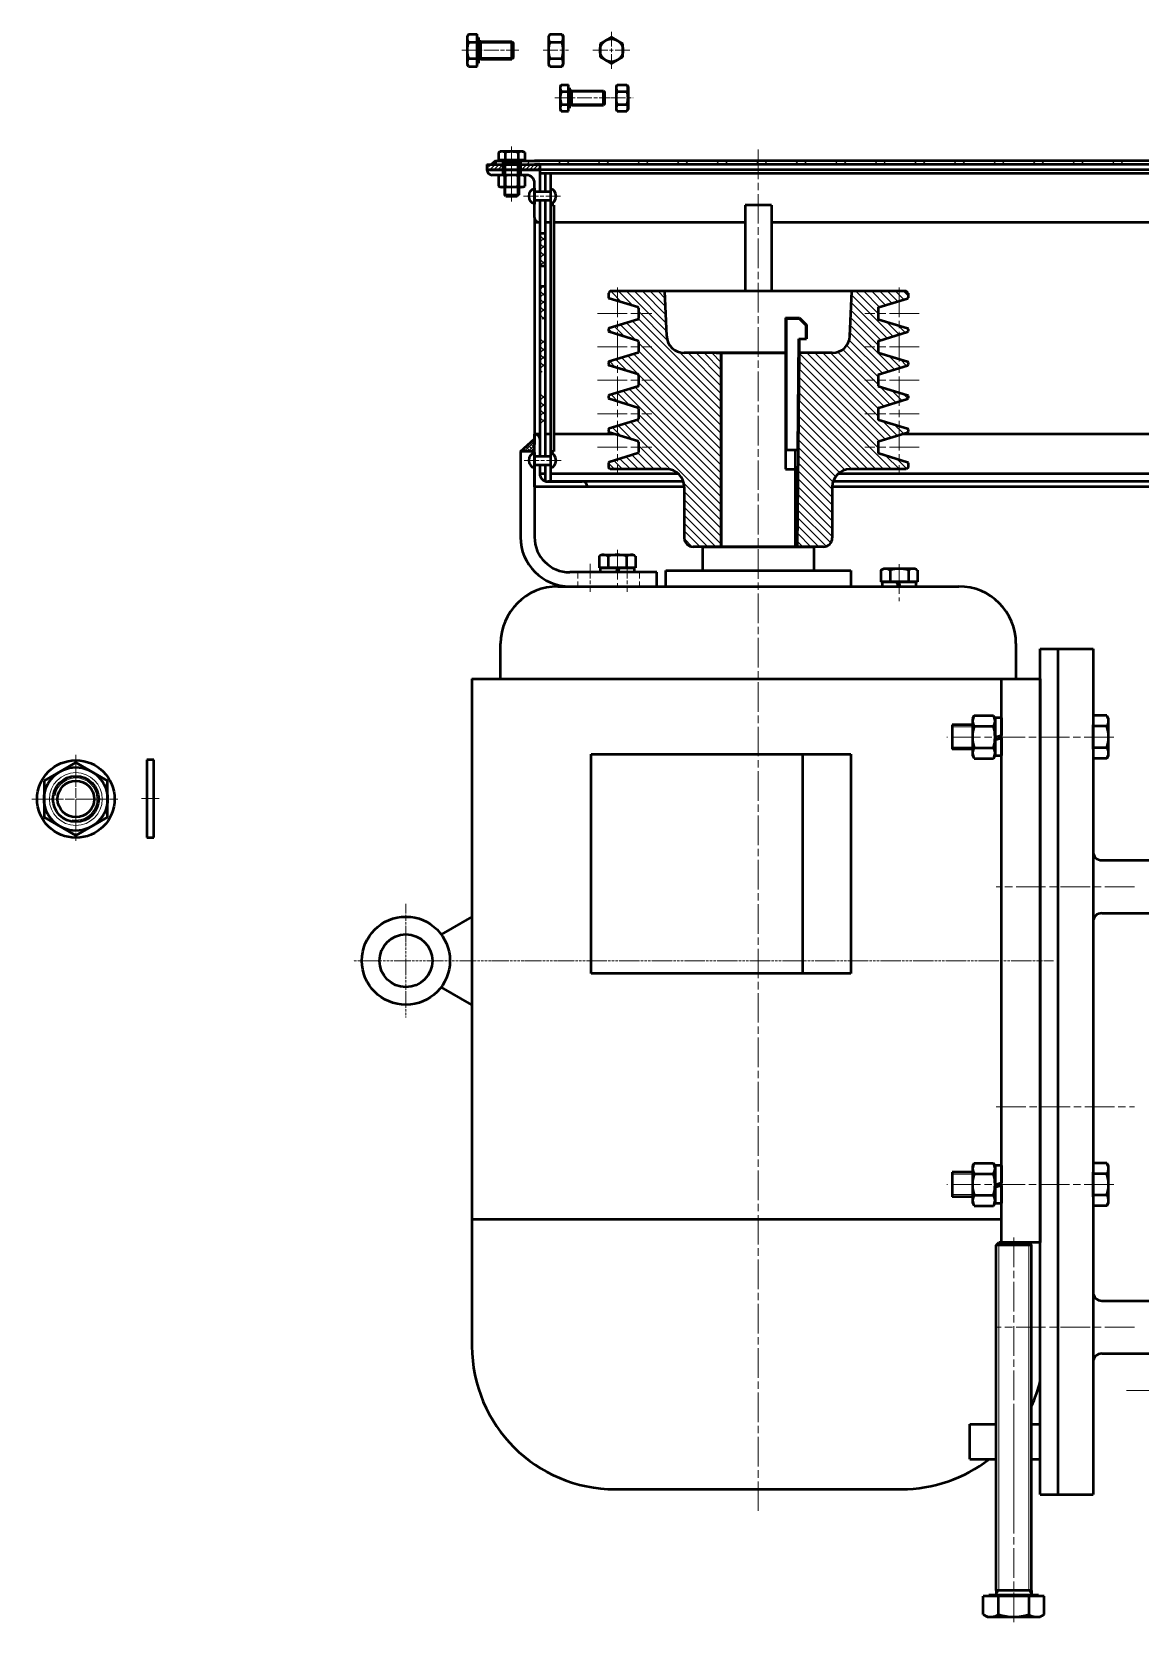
# Model space of a CAD drawing. Header units: millimetres. Extents: x 17368 to 100025, y -24769 to 12950.
# Drawn here: x 48316 to 48945, y -229 to 674 of the extents above; entities that cross this region are included whole.
import ezdxf

# ---------------------------------------------------------------- set-up
doc = ezdxf.new("R2010")
doc.units = ezdxf.units.MM
doc.header["$LTSCALE"] = 2.8
for name, pattern in [('AM_ISO08W050', [18, 12, -1.5, 3, -1.5]), ('AM_ISO08W050x2', [9, 6, -0.75, 1.5, -0.75]), ('YSYWPCG_CENTER', [0.7, 0.5, -0.1, 0, -0.1]), ('YSYWPCG_HIDDEN', [0.375, 0.25, -0.125])]:
    doc.linetypes.add(name, pattern=pattern)
doc.layers.get('0').update_dxf_attribs({"lineweight": 50})
for name, color, linetype, lineweight in [('AM_0N', 7, 'Continuous', 50), ('AM_4N', 3, 'Continuous', 15), ('AM_7N', 4, 'AM_ISO08W050', 15), ('bhatch', 5, 'Continuous', 15), ('YSYWPCG_CENTER', 4, 'YSYWPCG_CENTER', 15), ('图层5', 3, 'Continuous', 15), ('细实线', 5, 'Continuous', 15)]:
    doc.layers.add(name, color=color, linetype=linetype, lineweight=lineweight)

# ---------------------------------------------------------------- blocks, each defined once
blk = doc.blocks.new('A$C1BBC2760')
at = {"layer": 'AM_0N', "extrusion": (0, 1, 0)}
for p, q in [((3.6, 10.81), (0, 10.81)), ((0, -10.59), (3.6, -10.59))]:
    blk.add_line(p, q, dxfattribs=at)
at = {"layer": 'AM_0N', "extrusion": (1, 0, 0)}
for p, q in [((0, 10.81), (0, -0.34)), ((3.6, 10.81), (3.6, 0.83)), ((0, -1.78), (0, -10.59)), ((3.6, -0.61), (3.6, -10.59))]:
    blk.add_line(p, q, dxfattribs=at)
at = {"layer": 'AM_0N', "extrusion": (0.309017, -0.951057, 0)}
for p, q in [((3.6, 0.83), (0, -0.34)), ((3.6, -0.61), (0, -1.78))]:
    blk.add_line(p, q, dxfattribs=at)
blk = doc.blocks.new('A$C476D4F87')
at = {"layer": 'AM_0N', "extrusion": (0.866025, -0.5, 0)}
for p, q in [((0.94, 12.13), (0, 10.5)), ((11.86, -12.13), (12.8, -10.5))]:
    blk.add_line(p, q, dxfattribs=at)
at = {"layer": 'AM_0N', "extrusion": (1, 0, 0)}
for p, q in [((0, 10.5), (0, -10.5)), ((12.8, 10.5), (12.8, -10.5))]:
    blk.add_line(p, q, dxfattribs=at)
at = {"layer": 'AM_0N', "extrusion": (0, 1, 0)}
for p, q in [((0.94, 12.13), (11.86, 12.13)), ((0.94, 6.06), (11.86, 6.06)), ((0.94, -6.06), (11.86, -6.06)), ((0.94, -12.13), (11.86, -12.13))]:
    blk.add_line(p, q, dxfattribs=at)
at = {"layer": 'AM_0N', "extrusion": (0.866025, 0.5, 0)}
for p, q in [((11.86, 12.13), (12.8, 10.5)), ((0.94, -12.13), (0, -10.5))]:
    blk.add_line(p, q, dxfattribs=at)
at = {"layer": 'AM_0N'}
for centre, radius, start, end in [((5.36, 9.1), 5.36, 154.43847, 214.43847), ((7.44, 9.1), 5.36, 325.56153, 25.56153), ((20.04, 0), 20.04, 162.38303, 197.61697), ((-7.24, 0), 20.04, 342.38303, 17.61697), ((5.36, -9.1), 5.36, 145.56153, 205.56153), ((7.44, -9.1), 5.36, 334.43847, 34.43847)]:
    blk.add_arc(centre, radius, start, end, dxfattribs=at)
blk = doc.blocks.new('A$C2BE16891')
at = {"layer": 'AM_0N', "extrusion": (0.866025, -0.5, 0)}
blk.add_line((-11.16, 17.32), (-12.5, 15), dxfattribs=at)
at = {"layer": 'AM_0N', "extrusion": (1, 0, 0)}
for p, q in [((-12.5, 15), (-12.5, -15)), ((-0.8, 14.1), (-0.8, 17.32)), ((-0.8, -14.1), (-0.8, 14.1)), ((0, 14.1), (0, 10)), ((0, 10), (0, -10)), ((2.5, -10), (2.5, 10)), ((198.47, -10), (198.47, 10)), ((200, -8.47), (200, 8.47)), ((-0.8, -17.32), (-0.8, -14.1)), ((0, -10), (0, -14.1))]:
    blk.add_line(p, q, dxfattribs=at)
at = {"layer": 'AM_0N', "extrusion": (0, 1, 0)}
for p, q in [((-11.16, 17.32), (-0.8, 17.32)), ((-0.8, 14.1), (0, 14.1)), ((2.5, 10), (0, 10)), ((2.5, 10), (198.47, 10)), ((-11.16, 8.66), (-0.8, 8.66)), ((-11.16, -8.66), (-0.8, -8.66)), ((-11.16, -17.32), (-0.8, -17.32)), ((-0.8, -14.1), (0, -14.1)), ((2.5, -10), (0, -10)), ((2.5, -10), (198.47, -10))]:
    blk.add_line(p, q, dxfattribs=at)
at = {"layer": 'AM_0N', "extrusion": (0.707107, 0.707107, 0)}
blk.add_line((198.47, 10), (200, 8.47), dxfattribs=at)
at = {"layer": 'AM_0N', "extrusion": (0.707107, -0.707107, 0)}
blk.add_line((200, -8.47), (198.47, -10), dxfattribs=at)
at = {"layer": 'AM_0N', "extrusion": (0.866025, 0.5, 0)}
blk.add_line((-11.16, -17.32), (-12.5, -15), dxfattribs=at)
at = {"layer": 'AM_0N'}
for centre, radius, start, end in [((-4.84, 12.99), 7.66, 154.44687, 214.44687), ((16.14, 0), 28.64, 162.38753, 197.61247), ((-4.84, -12.99), 7.66, 145.55313, 205.55313)]:
    blk.add_arc(centre, radius, start, end, dxfattribs=at)
at = {"layer": 'AM_4N', "extrusion": (-0.522901, -0.852394, 0)}
blk.add_line((2.5, 8.47), (0, 10), dxfattribs=at)
at = {"layer": 'AM_4N', "extrusion": (0, 1, 0)}
for p, q in [((2.5, 8.47), (200, 8.47)), ((2.5, -8.47), (200, -8.47))]:
    blk.add_line(p, q, dxfattribs=at)
at = {"layer": 'AM_4N', "extrusion": (0.522901, -0.852394, 0)}
blk.add_line((2.5, -8.47), (0, -10), dxfattribs=at)
at = {"layer": 'AM_7N', "linetype": 'AM_ISO08W050x2', "extrusion": (0, 1, 0)}
blk.add_line((-15.5, 0), (203, 0), dxfattribs=at)
blk = doc.blocks.new('A$C51640D4A')
at = {"layer": '细实线'}
h = blk.add_hatch(dxfattribs=at)
h.set_pattern_fill('ANSI31', color=256, scale=0.5, style=0)
h.set_pattern_definition([(45, (-44439.6195, 15190.369), (-1.122532015, 1.122532015), [])])
h.paths.add_polyline_path([(-154, 3), (-154, 0), (-145, 0), (-145, 3)])
h.paths.add_polyline_path([(-124, 0), (-124, 3), (-135, 3), (-135, 0)])
h = blk.add_hatch(dxfattribs=at)
h.set_pattern_fill('ANSI37', color=256, scale=0.2, style=0)
h.set_pattern_definition([(45, (-44439.61954, 15190.369), (-0.449012806, 0.449012806), []), (135, (-44439.61954, 15190.369), (-0.449012806, -0.449012806), [])])
h.paths.add_polyline_path([(-149.14, 5), (-151.59, 3), (-149.14, 3)])
h = blk.add_hatch(dxfattribs=at)
h.set_pattern_fill('ANSI37', color=256, scale=5, style=0)
h.set_pattern_definition([(45, (-44439.62, 15190.369), (-11.22532, 11.22532), []), (135, (-44439.62, 15190.369), (-11.22532, -11.22532), [])])
h.paths.add_polyline_path([(-145, 5), (-149.14, 5), (-149.14, 3), (-145, 3)])
h.paths.add_polyline_path([(0, 5), (-127, 5), (-135, 5), (-135, 3), (-124, 3), (-84, 3), (0, 3)])
h.paths.add_polyline_path([(746, 5), (0, 5), (0, 3), (746, 3)])
h.paths.add_polyline_path([(1130.14, 5), (1126, 5), (1126, 3), (1130.14, 3)])
h.paths.add_polyline_path([(1116, 5), (746, 5), (746, 3), (1108, 3), (1116, 3)])
h = blk.add_hatch(dxfattribs=at)
h.set_pattern_fill('ANSI31', color=256, scale=0.2, style=0)
h.set_pattern_definition([(45, (-44439.61954, 15190.369), (-0.449012806, 0.449012806), [])])
h.paths.add_polyline_path([(1135, 0), (1135, 3), (1126, 3), (1126, 0)])
h.paths.add_polyline_path([(1105, 3), (1105, 0), (1116, 0), (1116, 3)])
h = blk.add_hatch(dxfattribs=at)
h.set_pattern_fill('ANSI37', color=256, scale=0.2, style=0)
h.set_pattern_definition([(135, (45420.61954, 15190.369), (0.449012806, 0.449012806), []), (45, (45420.61954, 15190.369), (0.449012806, -0.449012806), [])])
h.paths.add_polyline_path([(1130.14, 5), (1132.59, 3), (1130.14, 3)])
at = {"layer": 'AM_0N', "extrusion": (0, -1, 0)}
for p, q in [((-154, 3), (-124, 3)), ((1135, 0), (-154, 0)), ((-149.14, 5), (-124, 5)), ((1135, 3), (1105, 3))]:
    blk.add_line(p, q, dxfattribs=at)
at = {"layer": 'AM_0N'}
for p, q in [((-154, 3), (-154, 0)), ((-149.14, 5), (-151.59, 3)), ((-149.14, 5), (-149.14, 3)), ((-145, 5), (-145, 0)), ((-135, 5), (-135, 0)), ((1130.14, 5), (-127, 5)), ((1108, 3), (-127, 3)), ((-84, 3), (-127, 3)), ((1105, 3), (1105, 0)), ((1116, 5), (1116, 0)), ((1126, 5), (1126, 0)), ((1130.14, 5), (1130.14, 3)), ((1130.14, 5), (1132.59, 3)), ((1135, 3), (1135, 0))]:
    blk.add_line(p, q, dxfattribs=at)
at = {"layer": 'AM_0N', "extrusion": (-1, 0, 0)}
blk.add_line((-124, 3), (-124, 0), dxfattribs=at)
at = {"layer": 'AM_0N', "extrusion": (1, 0, 0)}
blk.add_line((1105, 3), (1105, 0), dxfattribs=at)
at = {"layer": 'AM_7N', "linetype": 'AM_ISO08W050x2', "ltscale": 0.5}
for p, q in [((-140, 6.2), (-140, -3.61)), ((1121, 6.2), (1121, -3.61))]:
    blk.add_line(p, q, dxfattribs=at)
blk = doc.blocks.new('A$C32C900E0')
at = {"layer": 'AM_0N', "extrusion": (0.866025, -0.5, 0)}
blk.add_line((-4.72, 7.51), (-5.3, 6.5), dxfattribs=at)
at = {"layer": 'AM_0N', "extrusion": (1, 0, 0)}
for p, q in [((-5.3, 6.5), (-5.3, -6.5)), ((-0.6, 5.8), (-0.6, 7.51)), ((-0.6, -5.8), (-0.6, 5.8)), ((0, 5.8), (0, 4)), ((0, 4), (0, -4)), ((1.25, -4), (1.25, 4)), ((19.23, -4), (19.23, 4)), ((20, -3.23), (20, 3.23)), ((-0.6, -7.51), (-0.6, -5.8)), ((0, -4), (0, -5.8))]:
    blk.add_line(p, q, dxfattribs=at)
at = {"layer": 'AM_0N', "extrusion": (0, 1, 0)}
for p, q in [((-4.72, 7.51), (-0.6, 7.51)), ((-4.72, 3.75), (-0.6, 3.75)), ((-0.6, 5.8), (0, 5.8)), ((1.25, 4), (0, 4)), ((1.25, 4), (19.23, 4)), ((-4.72, -3.75), (-0.6, -3.75)), ((-4.72, -7.51), (-0.6, -7.51)), ((-0.6, -5.8), (0, -5.8)), ((1.25, -4), (0, -4)), ((1.25, -4), (19.23, -4))]:
    blk.add_line(p, q, dxfattribs=at)
at = {"layer": 'AM_0N', "extrusion": (0.707107, 0.707107, 0)}
blk.add_line((19.23, 4), (20, 3.23), dxfattribs=at)
at = {"layer": 'AM_0N', "extrusion": (0.866025, 0.5, 0)}
blk.add_line((-4.72, -7.51), (-5.3, -6.5), dxfattribs=at)
at = {"layer": 'AM_0N', "extrusion": (0.707107, -0.707107, 0)}
blk.add_line((20, -3.23), (19.23, -4), dxfattribs=at)
at = {"layer": 'AM_0N'}
for centre, radius, start, end in [((-1.98, 5.63), 3.32, 154.44687, 214.44687), ((7.11, 0), 12.41, 162.38753, 197.61247), ((-1.98, -5.63), 3.32, 145.55313, 205.55313)]:
    blk.add_arc(centre, radius, start, end, dxfattribs=at)
at = {"layer": 'AM_4N', "extrusion": (-0.522901, -0.852394, 0)}
blk.add_line((1.25, 3.23), (0, 4), dxfattribs=at)
at = {"layer": 'AM_4N', "extrusion": (0, 1, 0)}
for p, q in [((1.25, 3.23), (20, 3.23)), ((1.25, -3.23), (20, -3.23))]:
    blk.add_line(p, q, dxfattribs=at)
at = {"layer": 'AM_4N', "extrusion": (0.522901, -0.852394, 0)}
blk.add_line((1.25, -3.23), (0, -4), dxfattribs=at)
at = {"layer": 'AM_7N', "linetype": 'AM_ISO08W050x2', "extrusion": (0, 1, 0)}
blk.add_line((-8.3, 0), (23, 0), dxfattribs=at)
blk = doc.blocks.new('A$C771743AD')
at = {"layer": 'AM_0N', "extrusion": (0.866025, -0.5, 0)}
for p, q in [((0.58, 7.51), (0, 6.5)), ((6.22, -7.51), (6.8, -6.5))]:
    blk.add_line(p, q, dxfattribs=at)
at = {"layer": 'AM_0N', "extrusion": (1, 0, 0)}
for p, q in [((0, 6.5), (0, -6.5)), ((6.8, 6.5), (6.8, -6.5))]:
    blk.add_line(p, q, dxfattribs=at)
at = {"layer": 'AM_0N', "extrusion": (0, 1, 0)}
for p, q in [((0.58, 7.51), (6.22, 7.51)), ((0.58, 3.75), (6.22, 3.75)), ((0.58, -3.75), (6.22, -3.75)), ((0.58, -7.51), (6.22, -7.51))]:
    blk.add_line(p, q, dxfattribs=at)
at = {"layer": 'AM_0N', "extrusion": (0.866025, 0.5, 0)}
for p, q in [((6.22, 7.51), (6.8, 6.5)), ((0.58, -7.51), (0, -6.5))]:
    blk.add_line(p, q, dxfattribs=at)
at = {"layer": 'AM_0N'}
for centre, radius, start, end in [((3.32, 5.63), 3.32, 154.43847, 214.43847), ((12.4, 0), 12.4, 162.38303, 197.61697), ((3.48, 5.63), 3.32, 325.56153, 25.56153), ((-5.6, 0), 12.4, 342.38303, 17.61697), ((3.32, -5.63), 3.32, 145.56153, 205.56153), ((3.48, -5.63), 3.32, 334.43847, 34.43847)]:
    blk.add_arc(centre, radius, start, end, dxfattribs=at)
at = {"layer": 'AM_7N', "linetype": 'AM_ISO08W050x2', "extrusion": (0, 1, 0)}
blk.add_line((-3, 0), (9.8, 0), dxfattribs=at)

msp = doc.modelspace()

# ---------------------------------------------------------------- hatches: boundary and pattern name
at = {"layer": 'bhatch'}
h = msp.add_hatch(dxfattribs=at)
h.set_pattern_fill('ANSI31', color=256, angle=-90, style=0)
h.set_pattern_definition([(315, (49620.0892, 34731.7972), (2.24506403, 2.24506403), [])])
h.paths.add_polyline_path([(48808.6592, 521.3423), (48813.30539, 522.76278, 0.329750547), (48813.6592, 523.24093), (48813.6592, 525.8423), (48812.6592, 526.8423), (48808.6592, 526.8423)])
h.paths.add_polyline_path([(48808.6592, 507.3423), (48808.6592, 502.3423), (48813.30539, 503.76278, 0.329750547), (48813.6592, 504.24093), (48813.6592, 505.44367, 0.329750547), (48813.30539, 505.92182)])
h.paths.add_polyline_path([(48808.6592, 488.3423), (48808.6592, 483.3423), (48813.30539, 484.76278, 0.329750547), (48813.6592, 485.24093), (48813.6592, 486.44367, 0.329750547), (48813.30539, 486.92182)])
h.paths.add_polyline_path([(48808.6592, 469.3423), (48808.6592, 464.3423), (48813.30539, 465.76278, 0.329750547), (48813.6592, 466.24093), (48813.6592, 467.44367, 0.329750547), (48813.30539, 467.92182)])
h.paths.add_polyline_path([(48813.30539, 446.76278, 0.329750547), (48813.6592, 447.24093), (48813.6592, 448.44367, 0.329750547), (48813.30539, 448.92182), (48808.6592, 450.3423), (48808.6592, 445.3423)])
h.paths.add_polyline_path([(48808.6592, 425.8423), (48812.6592, 425.8423), (48813.6592, 426.8423), (48813.6592, 429.44367, 0.329750547), (48813.30539, 429.92182), (48808.6592, 431.3423)])
h.paths.add_polyline_path([(48808.6592, 425.8423), (48808.6592, 431.3423), (48797.01301, 434.9029, -0.329750547), (48796.6592, 435.38105), (48796.6592, 441.30355, -0.329750547), (48797.01301, 441.7817), (48808.6592, 445.3423), (48808.6592, 450.3423), (48797.01301, 453.9029, -0.329750547), (48796.6592, 454.38105), (48796.6592, 460.30355, -0.329750547), (48797.01301, 460.7817), (48808.6592, 464.3423), (48808.6592, 469.3423), (48796.6592, 473.01107), (48796.6592, 479.67353), (48808.6592, 483.3423), (48808.6592, 488.3423), (48797.01301, 491.9029, -0.329750547), (48796.6592, 492.38105), (48796.6592, 498.30355, -0.329750547), (48797.01301, 498.7817), (48808.6592, 502.3423), (48808.6592, 507.3423), (48797.01301, 510.9029, -0.329750547), (48796.6592, 511.38105), (48796.6592, 517.30355, -0.329750547), (48797.01301, 517.7817), (48808.6592, 521.3423), (48808.6592, 526.8423), (48781.6592, 526.8423), (48780.64321, 501.44262, -0.402551966), (48770.6512, 491.8423), (48752.0592, 491.8423), (48750.9592, 381.8423), (48765.6592, 381.8423, 0.414213562), (48770.6592, 386.8423), (48770.6592, 415.8423, -0.414213562), (48780.6592, 425.8423)])
h.paths.add_polyline_path([(48707.6592, 491.8423), (48686.6672, 491.8423, -0.402551966), (48676.67519, 501.44262), (48675.6592, 526.8423), (48648.6592, 526.8423), (48648.6592, 521.3423), (48660.30539, 517.7817, -0.329750547), (48660.6592, 517.30355), (48660.6592, 511.38105, -0.329750547), (48660.30539, 510.9029), (48648.6592, 507.3423), (48648.6592, 502.3423), (48660.30539, 498.7817, -0.329750547), (48660.6592, 498.30355), (48660.6592, 492.38105, -0.329750547), (48660.30539, 491.9029), (48648.6592, 488.3423), (48648.6592, 483.3423), (48660.30539, 479.7817, -0.329750547), (48660.6592, 479.30355), (48660.6592, 473.38105, -0.329750547), (48660.30539, 472.9029), (48648.6592, 469.3423), (48648.6592, 464.3423), (48660.30539, 460.7817, -0.329750547), (48660.6592, 460.30355), (48660.6592, 454.38105, -0.329750547), (48660.30539, 453.9029), (48648.6592, 450.3423), (48648.6592, 445.3423), (48660.30539, 441.7817, -0.329750547), (48660.6592, 441.30355), (48660.6592, 435.38105, -0.329750547), (48660.30539, 434.9029), (48648.6592, 431.3423), (48648.6592, 425.8423), (48676.6592, 425.8423, -0.414213562), (48686.6592, 415.8423), (48686.6592, 386.8423, 0.414213562), (48691.6592, 381.8423), (48707.6592, 381.8423)])
h.paths.add_polyline_path([(48648.6592, 450.3423), (48644.01301, 448.92182, 0.329750547), (48643.6592, 448.44367), (48643.6592, 447.24093, 0.329750547), (48644.01301, 446.76278), (48648.6592, 445.3423)])
h.paths.add_polyline_path([(48648.6592, 431.3423), (48644.01301, 429.92182, 0.329750547), (48643.6592, 429.44367), (48643.6592, 426.8423), (48644.6592, 425.8423), (48648.6592, 425.8423)])
h.paths.add_polyline_path([(48648.6592, 469.3423), (48644.01301, 467.92182, 0.329750547), (48643.6592, 467.44367), (48643.6592, 466.24093, 0.329750547), (48644.01301, 465.76278), (48648.6592, 464.3423)])
h.paths.add_polyline_path([(48648.6592, 488.3423), (48644.01301, 486.92182, 0.329750547), (48643.6592, 486.44367), (48643.6592, 485.24093, 0.329750547), (48644.01301, 484.76278), (48648.6592, 483.3423)])
h.paths.add_polyline_path([(48644.01301, 505.92182, 0.329750547), (48643.6592, 505.44367), (48643.6592, 504.24093, 0.329750547), (48644.01301, 503.76278), (48648.6592, 502.3423), (48648.6592, 507.3423)])
h.paths.add_polyline_path([(48648.6592, 526.8423), (48644.6592, 526.8423), (48643.6592, 525.8423), (48643.6592, 523.24093, 0.329750547), (48644.01301, 522.76278), (48648.6592, 521.3423)])
at = {"layer": '细实线'}
h = msp.add_hatch(dxfattribs=at)
h.set_pattern_fill('ANSI37', color=256, style=0)
h.set_pattern_definition([(45, (4289.0397, 14386.2157), (-2.24506403, 2.24506403), []), (135, (4289.0397, 14386.2157), (-2.24506403, -2.24506403), [])])
h.paths.add_polyline_path([(48604.6592, 559.8423), (48604.6592, 541.2707), (48607.6592, 541.2707), (48607.6592, 559.8423)])
h.paths.add_polyline_path([(48604.6592, 529.6993), (48604.6592, 511.1279), (48607.6592, 511.1279), (48607.6592, 529.6993)])
h.paths.add_polyline_path([(48607.6592, 499.5565), (48604.6592, 499.5565), (48604.6592, 480.9851), (48607.6592, 480.9851)])
h.paths.add_polyline_path([(48604.6592, 450.8423), (48607.6592, 450.8423), (48607.6592, 469.4137), (48604.6592, 469.4137)])
h = msp.add_hatch(dxfattribs=at)
h.set_pattern_fill('ANSI37', color=256, scale=0.5, style=0)
h.set_pattern_definition([(45, (4289.0397, 14386.2157), (-1.122532015, 1.122532015), []), (135, (4289.0397, 14386.2157), (-1.122532015, -1.122532015), [])])
h.paths.add_polyline_path([(48601.6592, 435.8423), (48601.6592, 443.19578), (48593.6592, 435.8423)])

# ---------------------------------------------------------------- linework, layer by layer
for p, q in [((48644.6592, 526.8423), (48643.6592, 525.8423)), ((48643.6592, 525.8423), (48643.6592, 523.24093)), ((48812.6592, 526.8423), (48644.6592, 526.8423)), ((48676.67519, 501.44262), (48675.6592, 526.8423)), ((48780.64321, 501.44262), (48781.6592, 526.8423)), ((48813.6592, 525.8423), (48812.6592, 526.8423)), ((48813.6592, 525.8423), (48813.6592, 523.24093)), ((48660.30539, 517.7817), (48644.01301, 522.76278)), ((48660.6592, 517.30355), (48660.6592, 511.38105)), ((48796.6592, 517.30355), (48796.6592, 511.38105)), ((48797.01301, 517.7817), (48813.30539, 522.76278)), ((48660.30539, 510.9029), (48644.01301, 505.92182)), ((48744.0592, 511.8423), (48744.0592, 436.8423)), ((48744.0592, 511.8423), (48752.0592, 511.8423)), ((48744.0592, 511.8423), (48744.5592, 511.3423)), ((48744.5592, 511.3423), (48751.85209, 511.3423)), ((48744.5592, 511.3423), (48744.5592, 436.8423)), ((48752.0592, 511.8423), (48751.85209, 511.3423)), ((48751.85209, 511.3423), (48755.5592, 507.63519)), ((48752.0592, 511.8423), (48756.0592, 507.8423)), ((48756.0592, 507.8423), (48755.5592, 507.63519)), ((48755.5592, 507.63519), (48755.5592, 499.8423)), ((48756.0592, 507.8423), (48756.0592, 499.8423)), ((48797.01301, 510.9029), (48813.30539, 505.92182)), ((48643.6592, 505.44367), (48643.6592, 504.24093)), ((48660.30539, 498.7817), (48644.01301, 503.76278)), ((48660.6592, 498.30355), (48660.6592, 492.38105)), ((48751.00918, 436.8423), (48751.63922, 499.8473)), ((48751.5092, 436.8423), (48752.1392, 499.8423)), ((48751.63918, 499.8423), (48756.0592, 499.8423)), ((48796.6592, 498.30355), (48796.6592, 492.38105)), ((48797.01301, 498.7817), (48813.30539, 503.76278)), ((48813.6592, 505.44367), (48813.6592, 504.24093)), ((48660.30539, 491.9029), (48644.01301, 486.92182)), ((48744.0592, 491.8423), (48686.6672, 491.8423)), ((48704.6592, 491.8423), (48744.0592, 491.8423)), ((48707.6592, 381.8423), (48707.6592, 491.8423)), ((48707.6592, 491.8423), (48707.6592, 381.8423)), ((48750.9592, 381.8423), (48752.0592, 491.8423)), ((48770.6512, 491.8423), (48752.0592, 491.8423)), ((48797.01301, 491.9029), (48813.30539, 486.92182)), ((48643.6592, 486.44367), (48643.6592, 485.24093)), ((48660.30539, 479.7817), (48644.01301, 484.76278)), ((48660.6592, 479.30355), (48660.6592, 473.38105)), ((48796.6592, 479.67353), (48813.30539, 484.76278)), ((48796.6592, 479.67353), (48796.6592, 473.01107)), ((48813.6592, 486.44367), (48813.6592, 485.24093)), ((48660.30539, 472.9029), (48644.01301, 467.92182)), ((48796.6592, 473.01107), (48813.30539, 467.92182)), ((48643.6592, 467.44367), (48643.6592, 466.24093)), ((48660.30539, 460.7817), (48644.01301, 465.76278)), ((48797.01301, 460.7817), (48813.30539, 465.76278)), ((48813.6592, 467.44367), (48813.6592, 466.24093)), ((48660.30539, 453.9029), (48644.01301, 448.92182)), ((48660.6592, 460.30355), (48660.6592, 454.38105)), ((48796.6592, 460.30355), (48796.6592, 454.38105)), ((48797.01301, 453.9029), (48813.30539, 448.92182)), ((48643.6592, 448.44367), (48643.6592, 447.24093)), ((48660.30539, 441.7817), (48644.01301, 446.76278)), ((48797.01301, 441.7817), (48813.30539, 446.76278)), ((48813.6592, 448.44367), (48813.6592, 447.24093)), ((48660.30539, 434.9029), (48644.01301, 429.92182)), ((48660.6592, 441.30355), (48660.6592, 435.38105)), ((48744.0592, 436.8423), (48744.0592, 425.8423)), ((48744.0592, 436.8423), (48751.5092, 436.8423)), ((48749.6592, 436.8423), (48749.6592, 381.8423)), ((48749.6592, 436.8423), (48749.6592, 381.8423)), ((48796.6592, 441.30355), (48796.6592, 435.38105)), ((48797.01301, 434.9029), (48813.30539, 429.92182)), ((48643.6592, 429.44367), (48643.6592, 426.8423)), ((48644.6592, 425.8423), (48643.6592, 426.8423)), ((48676.6592, 425.8423), (48644.6592, 425.8423)), ((48744.0592, 425.8423), (48749.6592, 425.8423)), ((48812.6592, 425.8423), (48780.6592, 425.8423)), ((48813.6592, 426.8423), (48812.6592, 425.8423)), ((48813.6592, 429.44367), (48813.6592, 426.8423)), ((48686.6592, 415.8423), (48686.6592, 386.8423)), ((48770.6592, 415.8423), (48770.6592, 386.8423)), ((48765.6592, 381.8423), (48691.6592, 381.8423)), ((48697.1592, 381.8423), (48760.1592, 381.8423)), ((48697.1592, 368.3423), (48697.1592, 381.8423)), ((48760.1592, 381.8423), (48760.1592, 368.3423)), ((48676.1592, 368.3423), (48781.1592, 368.3423)), ((48676.1592, 359.3423), (48676.1592, 368.3423)), ((48781.1592, 368.3423), (48781.1592, 359.3423)), ((48614.9092, 359.3423), (48842.4092, 359.3423)), ((48582.4092, 306.8423), (48582.4092, 326.8423)), ((48874.9092, 326.8423), (48874.9092, 306.8423)), ((48566.1592, 306.8423), (48566.1592, -71.9077)), ((48566.1592, 306.8423), (48888.6592, 306.8423)), ((48866.6592, -13.1577), (48866.6592, 306.8423)), ((48888.6592, 306.8423), (48888.6592, -13.1577)), ((48633.75143, 139.5923), (48633.75143, 264.0923)), ((48633.75143, 264.0923), (48781.12654, 264.0923)), ((48754.0092, 139.5923), (48754.0092, 264.0923)), ((48781.12654, 264.0923), (48781.12654, 139.5923)), ((48566.1592, 171.8423), (48548.71329, 161.7699)), ((48781.12654, 139.5923), (48633.75143, 139.5923)), ((48566.1592, 121.8423), (48548.71329, 131.9147)), ((48566.1592, 0.0423), (48866.6592, 0.0423)), ((48888.6592, -13.1577), (48866.6592, -13.1577)), ((48647.4092, -153.1577), (48809.9092, -153.1577))]:
    msp.add_line(p, q)
at = {"color": 7}
for p, q in [((48601.6592, 450.8423), (48601.6592, 439.8423)), ((48593.6592, 435.8423), (48593.6592, 387.3423)), ((48601.6592, 431.8423), (48601.6592, 387.3423)), ((48671.1592, 367.3423), (48621.6592, 367.3423)), ((48671.1592, 359.3423), (48671.1592, 367.3423)), ((48621.6592, 359.3423), (48671.1592, 359.3423))]:
    msp.add_line(p, q, dxfattribs=at)
at = {"color": 7, "ltscale": 40}
for p, q in [((48888.6592, -156.1577), (48888.6592, 323.8423)), ((48888.6592, 323.8423), (48918.6592, 323.8423)), ((48898.6592, 323.8423), (48898.6592, -156.1577)), ((48918.6592, 323.8423), (48918.6592, 208.8423)), ((48918.6592, 208.8423), (48918.6592, 168.8423)), ((48923.6592, 203.8423), (48968.6592, 203.8423)), ((48923.6592, 173.8423), (48968.6592, 173.8423)), ((48918.6592, 168.8423), (48918.6592, -41.1577)), ((48918.6592, -41.1577), (48918.6592, -81.1577)), ((48923.6592, -46.1577), (49028.6592, -46.1577)), ((48918.6592, -81.1577), (48918.6592, -156.1577)), ((48923.6592, -76.1577), (49028.6592, -76.1577)), ((48848.6592, -116.1577), (48863.6592, -116.1577)), ((48848.6592, -136.1577), (48848.6592, -116.1577)), ((48883.6592, -116.1577), (48888.6592, -116.1577)), ((48848.6592, -136.1577), (48863.6592, -136.1577)), ((48883.6592, -136.1577), (48888.6592, -136.1577)), ((48888.6592, -156.1577), (48918.6592, -156.1577))]:
    msp.add_line(p, q, dxfattribs=at)
for radius in [25, 15]:
    msp.add_circle((48528.6592, 146.8423), radius)
for centre, radius, start, end in [((48644.1592, 523.24093), 0.5, 180, 253), ((48660.1592, 517.30355), 0.5, 0, 73), ((48797.1592, 517.30355), 0.5, 107, 180), ((48813.1592, 523.24093), 0.5, 287, 0), ((48644.1592, 505.44367), 0.5, 107, 180), ((48660.1592, 511.38105), 0.5, 287, 0), ((48797.1592, 511.38105), 0.5, 180, 253), ((48813.1592, 505.44367), 0.5, 0, 73), ((48644.1592, 504.24093), 0.5, 180, 253), ((48660.1592, 498.30355), 0.5, 0, 73), ((48686.6672, 501.8423), 10, 182.29061004, 270), ((48770.6512, 501.8423), 10, 270, 357.70938996), ((48797.1592, 498.30355), 0.5, 107, 180), ((48813.1592, 504.24093), 0.5, 287, 0), ((48660.1592, 492.38105), 0.5, 287, 0), ((48797.1592, 492.38105), 0.5, 180, 253), ((48644.1592, 486.44367), 0.5, 107, 180), ((48644.1592, 485.24093), 0.5, 180, 253), ((48660.1592, 479.30355), 0.5, 0, 73), ((48813.1592, 486.44367), 0.5, 0, 73), ((48813.1592, 485.24093), 0.5, 287, 0), ((48660.1592, 473.38105), 0.5, 287, 0), ((48644.1592, 467.44367), 0.5, 107, 180), ((48644.1592, 466.24093), 0.5, 180, 253), ((48660.1592, 460.30355), 0.5, 0, 73), ((48797.1592, 460.30355), 0.5, 107, 180), ((48813.1592, 467.44367), 0.5, 0, 73), ((48813.1592, 466.24093), 0.5, 287, 0), ((48660.1592, 454.38105), 0.5, 287, 0), ((48797.1592, 454.38105), 0.5, 180, 253), ((48644.1592, 448.44367), 0.5, 107, 180), ((48644.1592, 447.24093), 0.5, 180, 253), ((48813.1592, 448.44367), 0.5, 0, 73), ((48813.1592, 447.24093), 0.5, 287, 0), ((48660.1592, 441.30355), 0.5, 0, 73), ((48660.1592, 435.38105), 0.5, 287, 0), ((48797.1592, 441.30355), 0.5, 107, 180), ((48797.1592, 435.38105), 0.5, 180, 253), ((48644.1592, 429.44367), 0.5, 107, 180), ((48676.6592, 415.8423), 10, 0, 90), ((48780.6592, 415.8423), 10, 90, 180), ((48813.1592, 429.44367), 0.5, 0, 73), ((48691.6592, 386.8423), 5, 180, 270), ((48765.6592, 386.8423), 5, 270, 0), ((48614.9092, 326.8423), 32.5, 90, 180), ((48842.4092, 326.8423), 32.5, 0, 90), ((48647.4092, -71.9077), 81.25, 180, 270), ((48809.9092, -71.9077), 81.25, 335.1883685, 345.7499673), ((48809.9092, -71.9077), 81.25, 270, 307.74254449)]:
    msp.add_arc(centre, radius, start, end)
at = {"color": 7}
for radius in [28, 20]:
    msp.add_arc((48621.6592, 387.3423), radius, 180, 270, dxfattribs=at)
at = {"color": 7, "ltscale": 40}
for centre, start, end in [((48923.6592, 208.8423), 180, 270), ((48923.6592, 168.8423), 90, 180), ((48923.6592, -41.1577), 180, 270), ((48923.6592, -81.1577), 90, 180)]:
    msp.add_arc(centre, 5, start, end, dxfattribs=at)
at = {"layer": 'AM_0N', "extrusion": (0.866025, -0.5, 0)}
for p, q in [((48564.08929, 672.89722), (48563.37337, 671.65722)), ((48610.28793, 672.89722), (48609.57201, 671.65722)), ((48616.80698, 644.1031), (48616.2253, 643.0956)), ((48648.49542, 644.1031), (48647.91374, 643.0956)), ((48654.13206, 629.0881), (48654.71374, 630.0956))]:
    msp.add_line(p, q, dxfattribs=at)
at = {"layer": 'AM_0N', "extrusion": (1, 0, 0)}
for p, q in [((48563.37337, 671.65722), (48563.37337, 655.65722)), ((48569.17337, 670.95722), (48569.17337, 672.89722)), ((48569.17337, 656.35722), (48569.17337, 670.95722)), ((48569.77337, 670.95722), (48569.77337, 668.65722)), ((48569.77337, 668.65722), (48569.77337, 658.65722)), ((48571.27337, 658.65722), (48571.27337, 668.65722)), ((48588.8532, 658.65722), (48588.8532, 668.65722)), ((48609.57201, 671.65722), (48609.57201, 655.65722)), ((48617.97201, 671.65722), (48617.97201, 655.65722)), ((48589.77337, 659.5774), (48589.77337, 667.73705)), ((48638.8169, 667.41), (48638.8169, 659.90445)), ((48651.8169, 659.90445), (48651.8169, 667.41)), ((48569.17337, 654.41722), (48569.17337, 656.35722)), ((48569.77337, 658.65722), (48569.77337, 656.35722)), ((48616.2253, 643.0956), (48616.2253, 630.0956)), ((48620.9253, 642.3956), (48620.9253, 644.1031)), ((48620.9253, 630.7956), (48620.9253, 642.3956)), ((48621.5253, 642.3956), (48621.5253, 640.5956)), ((48647.91374, 643.0956), (48647.91374, 630.0956)), ((48654.71374, 643.0956), (48654.71374, 630.0956)), ((48621.5253, 640.5956), (48621.5253, 632.5956)), ((48621.5253, 632.5956), (48621.5253, 630.7956)), ((48622.7753, 632.5956), (48622.7753, 640.5956)), ((48640.75849, 632.5956), (48640.75849, 640.5956)), ((48641.5253, 633.36241), (48641.5253, 639.82879)), ((48620.9253, 629.0881), (48620.9253, 630.7956)), ((48601.6592, 585.3873), (48601.6592, 583.3423)), ((48601.6592, 583.3423), (48601.6592, 578.3423)), ((48601.6592, 578.3423), (48601.6592, 576.2973)), ((48610.6592, 585.3873), (48610.6592, 583.3423)), ((48610.6592, 583.3423), (48610.6592, 578.3423)), ((48610.6592, 578.3423), (48610.6592, 576.2973)), ((48601.6592, 415.8423), (48601.6592, 445.8423)), ((48604.6592, 442.8423), (48604.6592, 433.3423)), ((48604.6592, 428.3423), (48604.6592, 423.3423)), ((48323.3294, 249.0259), (48323.3294, 228.2413)), ((48359.3294, 228.2413), (48359.3294, 249.0259))]:
    msp.add_line(p, q, dxfattribs=at)
at = {"layer": 'AM_0N', "extrusion": (0, 1, 0)}
for p, q in [((48564.08929, 672.89722), (48569.17337, 672.89722)), ((48564.08929, 668.27842), (48569.17337, 668.27842)), ((48569.17337, 670.95722), (48569.77337, 670.95722)), ((48571.27337, 668.65722), (48569.77337, 668.65722)), ((48571.27337, 668.65722), (48588.8532, 668.65722)), ((48610.28793, 672.89722), (48617.2561, 672.89722)), ((48610.28793, 668.27722), (48617.2561, 668.27722)), ((48564.08929, 659.03602), (48569.17337, 659.03602)), ((48564.08929, 654.41722), (48569.17337, 654.41722)), ((48569.17337, 656.35722), (48569.77337, 656.35722)), ((48571.27337, 658.65722), (48569.77337, 658.65722)), ((48571.27337, 658.65722), (48588.8532, 658.65722)), ((48610.28793, 659.03722), (48617.2561, 659.03722)), ((48610.28793, 654.41722), (48617.2561, 654.41722)), ((48616.80698, 644.1031), (48620.9253, 644.1031)), ((48620.9253, 642.3956), (48621.5253, 642.3956)), ((48648.49542, 644.1031), (48654.13206, 644.1031)), ((48616.80698, 640.35032), (48620.9253, 640.35032)), ((48616.80698, 632.84088), (48620.9253, 632.84088)), ((48622.7753, 640.5956), (48621.5253, 640.5956)), ((48622.7753, 632.5956), (48621.5253, 632.5956)), ((48622.7753, 640.5956), (48640.75849, 640.5956)), ((48622.7753, 632.5956), (48640.75849, 632.5956)), ((48648.49542, 640.34935), (48654.13206, 640.34935)), ((48648.49542, 632.84185), (48654.13206, 632.84185)), ((48616.80698, 629.0881), (48620.9253, 629.0881)), ((48620.9253, 630.7956), (48621.5253, 630.7956)), ((48648.49542, 629.0881), (48654.13206, 629.0881)), ((48610.6592, 583.3423), (48601.6592, 583.3423)), ((48610.6592, 578.3423), (48601.6592, 578.3423)), ((48601.6592, 433.3423), (48610.6592, 433.3423)), ((48601.6592, 428.3423), (48610.6592, 428.3423)), ((48631.6592, 415.8423), (48601.6592, 415.8423)), ((48609.1592, 418.8423), (48628.6592, 418.8423))]:
    msp.add_line(p, q, dxfattribs=at)
at = {"layer": 'AM_0N', "extrusion": (0.707107, 0.707107, 0)}
for p, q in [((48588.8532, 668.65722), (48589.77337, 667.73705)), ((48640.75849, 640.5956), (48641.5253, 639.82879))]:
    msp.add_line(p, q, dxfattribs=at)
at = {"layer": 'AM_0N'}
for p, q in [((48617.2561, 672.89722), (48617.97201, 671.65722)), ((48617.2561, 654.41722), (48617.97201, 655.65722)), ((48583.6592, 595.8423), (48583.6592, 592.8423)), ((48593.6592, 595.8423), (48593.6592, 592.8423)), ((49836.6592, 595.8423), (48601.6592, 595.8423)), ((48644.6592, 595.8423), (48601.6592, 595.8423)), ((48604.6592, 595.8423), (48604.6592, 583.3423)), ((48604.6592, 593.8423), (49833.6592, 593.8423)), ((48607.6592, 593.8423), (48607.6592, 583.3423)), ((48610.6592, 593.8423), (48610.6592, 563.20068)), ((48604.6592, 578.3423), (48604.6592, 563.20068)), ((48607.6592, 578.3423), (48607.6592, 563.20068)), ((48601.6592, 568.8423), (48601.6592, 563.20068)), ((48612.6592, 575.8423), (48610.6592, 575.8423)), ((48612.6592, 575.8423), (48612.6592, 563.20068)), ((48721.1592, 575.8423), (48721.1592, 563.20068)), ((48736.1592, 575.8423), (48721.1592, 575.8423)), ((48736.1592, 575.8423), (48736.1592, 563.20068)), ((48604.6592, 565.8423), (48601.6592, 565.8423)), ((48601.6592, 563.20068), (48601.6592, 445.3423)), ((48604.6592, 563.20068), (48604.6592, 442.8423)), ((48604.6592, 559.8423), (48607.6592, 559.8423)), ((48610.6592, 565.8423), (48607.6592, 565.8423)), ((48607.6592, 563.20068), (48607.6592, 433.3423)), ((48610.6592, 563.20068), (48610.6592, 418.8423)), ((48721.1592, 565.8423), (48612.6592, 565.8423)), ((48612.6592, 563.20068), (48612.6592, 435.8423)), ((48721.1592, 563.20068), (48721.1592, 526.8423)), ((49032.88476, 565.8423), (48736.1592, 565.8423)), ((48736.1592, 563.20068), (48736.1592, 526.8423)), ((48604.6592, 541.2707), (48607.6592, 541.2707)), ((48604.6592, 529.6993), (48607.6592, 529.6993)), ((48593.6592, 435.8423), (48601.6592, 443.19578)), ((48604.6592, 445.8423), (48601.6592, 445.8423)), ((48610.6592, 445.8423), (48607.6592, 445.8423)), ((48647.02377, 445.8423), (48612.6592, 445.8423)), ((49032.88476, 445.8423), (48810.29463, 445.8423)), ((48601.6592, 435.8423), (48593.6592, 435.8423)), ((48612.6592, 435.8423), (48610.6592, 435.8423)), ((48607.6592, 428.3423), (48607.6592, 419.09966)), ((48686.6592, 415.8423), (48601.6592, 415.8423)), ((48604.6592, 423.3423), (48607.6592, 423.3423)), ((48686.19859, 418.8423), (48609.1592, 418.8423)), ((48610.6592, 423.3423), (48683.27358, 423.3423)), ((49420.1592, 415.8423), (48770.6592, 415.8423)), ((49402.0592, 418.8423), (48771.11981, 418.8423)), ((48774.04482, 423.3423), (49047.88476, 423.3423)), ((48838.6592, 280.8423), (48838.6592, 266.8423)), ((48323.3294, 228.2413), (48341.3294, 217.84899)), ((48838.6592, 26.83378), (48838.6592, 12.83378))]:
    msp.add_line(p, q, dxfattribs=at)
at = {"layer": 'AM_0N', "extrusion": (0.5, -0.866025, 0)}
for p, q in [((48645.3169, 671.16278), (48638.8169, 667.41)), ((48645.3169, 656.15167), (48651.8169, 659.90445)), ((48638.2642, 376.5369), (48639.6592, 377.3423)), ((48798.2642, 368.5369), (48799.6592, 369.3423)), ((48341.3294, 259.41821), (48323.3294, 249.0259))]:
    msp.add_line(p, q, dxfattribs=at)
at = {"layer": 'AM_0N', "extrusion": (-0.5, -0.866025, 0)}
for p, q in [((48651.8169, 667.41), (48645.3169, 671.16278)), ((48638.8169, 659.90445), (48645.3169, 656.15167)), ((48659.0542, 376.5369), (48657.6592, 377.3423)), ((48819.0542, 368.5369), (48817.6592, 369.3423)), ((48359.3294, 249.0259), (48341.3294, 259.41821))]:
    msp.add_line(p, q, dxfattribs=at)
at = {"layer": 'AM_0N', "extrusion": (0.707107, -0.707107, 0)}
for p, q in [((48589.77337, 659.5774), (48588.8532, 658.65722)), ((48641.5253, 633.36241), (48640.75849, 632.5956))]:
    msp.add_line(p, q, dxfattribs=at)
at = {"layer": 'AM_0N', "extrusion": (0.866025, 0.5, 0)}
for p, q in [((48564.08929, 654.41722), (48563.37337, 655.65722)), ((48610.28793, 654.41722), (48609.57201, 655.65722)), ((48654.13206, 644.1031), (48654.71374, 643.0956)), ((48616.80698, 629.0881), (48616.2253, 630.0956)), ((48648.49542, 629.0881), (48647.91374, 630.0956))]:
    msp.add_line(p, q, dxfattribs=at)
at = {"layer": 'AM_0N', "extrusion": (0, -1, 0)}
for p, q in [((48574.6592, 595.8423), (48604.6592, 595.8423)), ((48597.1592, 592.8423), (48577.6592, 592.8423))]:
    msp.add_line(p, q, dxfattribs=at)
at = {"layer": 'AM_0N', "extrusion": (-1, 0, 0)}
for p, q in [((48601.6592, 568.8423), (48601.6592, 588.3423)), ((48604.6592, 595.8423), (48604.6592, 583.3423)), ((48604.6592, 578.3423), (48604.6592, 565.8423)), ((48601.6592, 435.3873), (48601.6592, 433.3423)), ((48610.6592, 435.3873), (48610.6592, 433.3423)), ((48601.6592, 433.3423), (48601.6592, 428.3423)), ((48601.6592, 428.3423), (48601.6592, 426.2973)), ((48610.6592, 433.3423), (48610.6592, 428.3423)), ((48610.6592, 428.3423), (48610.6592, 426.2973))]:
    msp.add_line(p, q, dxfattribs=at)
at = {"layer": 'AM_0N', "extrusion": (-1, 9.09556e-13, 0)}
for p, q in [((48638.2642, 376.5369), (48638.2642, 369.8423)), ((48643.46035, 376.5369), (48643.46035, 369.8423)), ((48653.85805, 376.5369), (48653.85805, 369.8423)), ((48659.0542, 376.5369), (48659.0542, 369.8423)), ((48639.0592, 367.3423), (48639.0592, 369.8423)), ((48658.2592, 369.8423), (48658.2592, 367.3423))]:
    msp.add_line(p, q, dxfattribs=at)
at = {"layer": 'AM_0N', "extrusion": (-9.09556e-13, -1, 0)}
for p, q in [((48639.6592, 377.3423), (48657.6592, 377.3423)), ((48642.6592, 369.8423), (48638.2642, 369.8423)), ((48639.0592, 369.8423), (48648.9715, 369.8423)), ((48642.6592, 369.8423), (48654.6592, 369.8423)), ((48654.6592, 369.8423), (48642.6592, 369.8423)), ((48649.9715, 369.8423), (48658.2592, 369.8423)), ((48659.0542, 369.8423), (48654.6592, 369.8423))]:
    msp.add_line(p, q, dxfattribs=at)
at = {"layer": 'AM_0N', "extrusion": (0.951057, -0.309017, 0)}
for p, q in [((48648.1592, 367.3423), (48648.9715, 369.8423)), ((48649.1592, 367.3423), (48649.9715, 369.8423))]:
    msp.add_line(p, q, dxfattribs=at)
at = {"layer": 'AM_0N', "extrusion": (1, -1.68364e-13, 0)}
for p, q in [((48798.2642, 368.5369), (48798.2642, 361.8423)), ((48799.0592, 361.8423), (48799.0592, 359.3423)), ((48803.46035, 368.5369), (48803.46035, 361.8423)), ((48813.85805, 368.5369), (48813.85805, 361.8423)), ((48818.2592, 359.3423), (48818.2592, 361.8423)), ((48819.0542, 368.5369), (48819.0542, 361.8423))]:
    msp.add_line(p, q, dxfattribs=at)
at = {"layer": 'AM_0N', "extrusion": (-1.68364e-13, -1, 0)}
for p, q in [((48798.2642, 361.8423), (48802.6592, 361.8423)), ((48807.3469, 361.8423), (48799.0592, 361.8423)), ((48817.6592, 369.3423), (48799.6592, 369.3423)), ((48814.6592, 361.8423), (48802.6592, 361.8423)), ((48802.6592, 361.8423), (48814.6592, 361.8423)), ((48818.2592, 361.8423), (48808.3469, 361.8423)), ((48814.6592, 361.8423), (48819.0542, 361.8423))]:
    msp.add_line(p, q, dxfattribs=at)
at = {"layer": 'AM_0N', "extrusion": (-0.951057, -0.309017, 0)}
for p, q in [((48808.1592, 359.3423), (48807.3469, 361.8423)), ((48809.1592, 359.3423), (48808.3469, 361.8423))]:
    msp.add_line(p, q, dxfattribs=at)
at = {"layer": 'AM_0N', "extrusion": (-1.22461e-16, -1, 0)}
for p, q in [((48850.2592, 280.8423), (48838.6592, 280.8423)), ((48926.51956, 285.9698), (48918.6592, 285.9698)), ((48926.51956, 279.90762), (48918.6592, 279.90762)), ((48850.2592, 266.8423), (48838.6592, 266.8423)), ((48926.51956, 267.77698), (48918.6592, 267.77698)), ((48926.51956, 261.7148), (48918.6592, 261.7148)), ((48926.51956, 31.96128), (48918.6592, 31.96128)), ((48850.2592, 26.83378), (48838.6592, 26.83378)), ((48926.51956, 25.8991), (48918.6592, 25.8991)), ((48850.2592, 12.83378), (48838.6592, 12.83378)), ((48926.51956, 13.76846), (48918.6592, 13.76846)), ((48926.51956, 7.70628), (48918.6592, 7.70628))]:
    msp.add_line(p, q, dxfattribs=at)
at = {"layer": 'AM_0N', "extrusion": (-1, 1.22461e-16, 0)}
for p, q in [((48918.6592, 285.9698), (48918.6592, 280.8423)), ((48918.6592, 266.8423), (48918.6592, 280.8423)), ((48918.6592, 280.8423), (48918.6592, 266.8423)), ((48927.4592, 263.3423), (48927.4592, 284.3423)), ((48918.6592, 266.8423), (48918.6592, 261.7148)), ((48918.6592, 31.96128), (48918.6592, 26.83378)), ((48927.4592, 9.33378), (48927.4592, 30.33378)), ((48918.6592, 12.83378), (48918.6592, 26.83378)), ((48918.6592, 26.83378), (48918.6592, 12.83378)), ((48918.6592, 12.83378), (48918.6592, 7.70628))]:
    msp.add_line(p, q, dxfattribs=at)
at = {"layer": 'AM_0N', "extrusion": (-0.866025, -0.5, 0)}
for p, q in [((48926.51956, 285.9698), (48927.4592, 284.3423)), ((48926.51956, 31.96128), (48927.4592, 30.33378))]:
    msp.add_line(p, q, dxfattribs=at)
at = {"layer": 'AM_0N', "extrusion": (-0.866025, 0.5, 0)}
for p, q in [((48926.51956, 261.7148), (48927.4592, 263.3423)), ((48926.51956, 7.70628), (48927.4592, 9.33378))]:
    msp.add_line(p, q, dxfattribs=at)
at = {"layer": 'AM_0N', "extrusion": (-0.5, 0.866025, 0)}
msp.add_line((48341.3294, 217.84899), (48359.3294, 228.2413), dxfattribs=at)
at = {"layer": 'AM_0N', "extrusion": (1, 0, 0)}
for points, elevation in [([(260.8863, 0), (216.8863, 0)], 48381.6175), ([(216.8863, 0), (260.8863, 0)], 48385.6175)]:
    msp.add_lwpolyline(points, dxfattribs=dict(at, elevation=elevation))
at = {"layer": 'AM_0N', "extrusion": (0, 1, 0)}
for points, elevation in [([(-48385.6175, 0), (-48381.6175, 0)], 260.8863), ([(-48381.6175, 0), (-48385.6175, 0)], 216.8863)]:
    msp.add_lwpolyline(points, dxfattribs=dict(at, elevation=elevation))
at = {"layer": 'AM_0N'}
for centre, radius in [((48645.3169, 663.65722), 6.5), ((48341.3294, 238.6336), 22), ((48341.3294, 238.6336), 18), ((48341.3294, 238.6336), 13), ((48341.3294, 238.6336), 10.3762)]:
    msp.add_circle(centre, radius, dxfattribs=at)
for centre, radius, start, end in [((48567.45617, 670.58782), 4.0828, 154.44687238, 214.44687238), ((48578.64615, 663.65722), 15.27278, 162.38752601, 197.61247399), ((48613.65674, 670.58722), 4.08473, 154.4384694, 214.4384694), ((48624.83706, 663.65722), 15.26505, 162.38303116, 197.61696884), ((48613.88729, 670.58722), 4.08473, 325.5615306, 25.5615306), ((48602.70697, 663.65722), 15.26505, 342.38303116, 17.61696884), ((48567.45617, 656.72662), 4.0828, 145.55312762, 205.55312762), ((48613.65674, 656.72722), 4.08473, 145.5615306, 205.5615306), ((48613.88729, 656.72722), 4.08473, 334.4384694, 34.4384694), ((48619.54257, 642.22671), 3.31727, 154.44687238, 214.44687238), ((48651.23258, 642.22622), 3.31884, 154.4384694, 214.4384694), ((48651.3949, 642.22622), 3.31884, 325.5615306, 25.5615306), ((48628.63443, 636.5956), 12.40913, 162.38752601, 197.61247399), ((48619.54257, 630.96449), 3.31727, 145.55312762, 205.55312762), ((48660.31659, 636.5956), 12.40285, 162.38303116, 197.61696884), ((48651.23258, 630.96497), 3.31884, 145.5615306, 205.5615306), ((48642.31089, 636.5956), 12.40285, 342.38303116, 17.61696884), ((48651.3949, 630.96497), 3.31884, 334.4384694, 34.4384694), ((48577.6592, 595.8423), 3, 180, 270), ((48597.1592, 588.3423), 4.5, 0, 90), ((48603.28686, 580.8423), 4.82766, 109.70351471, 250.29648529), ((48609.03154, 580.8423), 4.82766, 289.70351471, 70.29648529), ((48604.6592, 568.8423), 3, 180, 270), ((48601.6592, 442.8423), 3, 0, 90), ((48603.28686, 430.8423), 4.82766, 109.70351471, 250.29648529), ((48609.03154, 430.8423), 4.82766, 289.70351471, 70.29648529), ((48609.1592, 423.3423), 4.5, 180, 270), ((48628.6592, 415.8423), 3, 0, 90), ((48640.86228, 372.74915), 4.59315, 55.55312762, 115.55312762), ((48648.6592, 360.16042), 17.18188, 72.38752601, 107.61247399), ((48656.45612, 372.74915), 4.59315, 64.44687238, 124.44687238), ((48800.86228, 364.74915), 4.59315, 55.55312762, 115.55312762), ((48808.6592, 352.16042), 17.18188, 72.38752601, 107.61247399), ((48816.45612, 364.74915), 4.59315, 64.44687238, 124.44687238), ((48922.10053, 282.93871), 5.35867, 325.55312762, 25.55312762), ((48907.41368, 273.8423), 20.04552, 342.38752601, 17.61247399), ((48922.10053, 264.74589), 5.35867, 334.44687238, 34.44687238), ((48922.10053, 28.93019), 5.35867, 325.55312762, 25.55312762), ((48907.41368, 19.83378), 20.04552, 342.38752601, 17.61247399), ((48922.10053, 10.73737), 5.35867, 334.44687238, 34.44687238)]:
    msp.add_arc(centre, radius, start, end, dxfattribs=at)
at = {"layer": 'AM_4N', "extrusion": (-0.522901, -0.852394, 0)}
for p, q in [((48571.27337, 667.73705), (48569.77337, 668.65722)), ((48622.7753, 639.82879), (48621.5253, 640.5956))]:
    msp.add_line(p, q, dxfattribs=at)
at = {"layer": 'AM_4N', "extrusion": (0.522901, -0.852394, 0)}
for p, q in [((48571.27337, 659.5774), (48569.77337, 658.65722)), ((48622.7753, 633.36241), (48621.5253, 632.5956))]:
    msp.add_line(p, q, dxfattribs=at)
at = {"layer": 'AM_4N', "extrusion": (0, 1, 0)}
for p, q in [((48571.27337, 667.73705), (48589.77337, 667.73705)), ((48571.27337, 659.5774), (48589.77337, 659.5774)), ((48622.7753, 639.82879), (48641.5253, 639.82879)), ((48622.7753, 633.36241), (48641.5253, 633.36241))]:
    msp.add_line(p, q, dxfattribs=at)
at = {"layer": 'AM_4N', "linetype": 'YSYWPCG_HIDDEN', "ltscale": 5}
for p, q in [((48626.1592, 367.3423), (48626.1592, 359.3423)), ((48661.1592, 367.3423), (48661.1592, 359.3423))]:
    msp.add_line(p, q, dxfattribs=at)
at = {"layer": 'AM_4N'}
for p, q in [((48850.2592, 279.6154), (48838.6592, 279.6154)), ((48850.2592, 268.0692), (48838.6592, 268.0692)), ((48850.2592, 25.60688), (48838.6592, 25.60688)), ((48850.2592, 14.06068), (48838.6592, 14.06068))]:
    msp.add_line(p, q, dxfattribs=at)
msp.add_arc((48341.3294, 238.6336), 12, 260, 170, dxfattribs=at)
at = {"layer": 'AM_7N', "linetype": 'AM_ISO08W050x2', "ltscale": 0.5, "extrusion": (1, 0, 0)}
msp.add_line((48645.3169, 674.16278), (48645.3169, 653.15167), dxfattribs=at)
at = {"layer": 'AM_7N', "linetype": 'AM_ISO08W050x2', "ltscale": 0.5, "extrusion": (0, 1, 0)}
for p, q in [((48560.37337, 663.65722), (48592.77337, 663.65722)), ((48606.57201, 663.65722), (48620.97201, 663.65722)), ((48634.81135, 663.65722), (48655.82245, 663.65722)), ((48613.2253, 636.5956), (48644.5253, 636.5956)), ((48644.91374, 636.5956), (48657.71374, 636.5956)), ((48595.4592, 580.8423), (48616.8592, 580.8423)), ((48616.8592, 430.8423), (48595.4592, 430.8423))]:
    msp.add_line(p, q, dxfattribs=at)
at = {"layer": 'AM_7N', "linetype": 'AM_ISO08W050x2'}
for p, q in [((48728.6592, 607.28068), (48728.6592, -167.6147)), ((48648.6592, 528.9523), (48648.6592, 423.7323)), ((48808.6592, 528.9523), (48808.6592, 423.7323)), ((48637.3792, 514.3423), (48668.2832, 514.3423)), ((48819.9392, 514.3423), (48789.0352, 514.3423)), ((48637.3792, 495.3423), (48668.2832, 495.3423)), ((48819.9392, 495.3423), (48789.0352, 495.3423)), ((48637.3792, 476.3423), (48668.2832, 476.3423)), ((48819.9392, 476.3423), (48789.0352, 476.3423)), ((48637.3792, 457.3423), (48668.2832, 457.3423)), ((48819.9392, 457.3423), (48789.0352, 457.3423)), ((48637.3792, 438.3423), (48668.2832, 438.3423)), ((48819.9392, 438.3423), (48789.0352, 438.3423)), ((48942.1592, 188.8423), (48863.6592, 188.8423)), ((48863.6592, 63.8423), (48942.1592, 63.8423)), ((48942.1592, -61.1577), (48863.6592, -61.1577)), ((48873.6592, -168.6577), (48873.6592, -107.07779))]:
    msp.add_line(p, q, dxfattribs=at)
at = {"layer": 'AM_7N', "linetype": 'AM_ISO08W050x2', "ltscale": 0.5}
for p, q in [((48588.6592, 599.04379), (48588.6592, 589.23057)), ((48633.1592, 372.21803), (48633.1592, 356.29183)), ((48654.1592, 372.21803), (48654.1592, 356.29183))]:
    msp.add_line(p, q, dxfattribs=at)
at = {"layer": 'AM_7N', "linetype": 'AM_ISO08W050x2', "extrusion": (-1, 9.09556e-13, 0)}
msp.add_line((48648.6592, 380.00303), (48648.6592, 358.87643), dxfattribs=at)
at = {"layer": 'AM_7N', "linetype": 'AM_ISO08W050x2', "extrusion": (1, -1.68364e-13, 0)}
msp.add_line((48808.6592, 372.00303), (48808.6592, 350.87643), dxfattribs=at)
at = {"layer": 'AM_7N', "linetype": 'AM_ISO08W050x2', "extrusion": (-1.22461e-16, -1, 0)}
for p, q in [((48930.4592, 273.8423), (48835.5999, 273.8423)), ((48930.4592, 19.83378), (48835.5999, 19.83378))]:
    msp.add_line(p, q, dxfattribs=at)
at = {"layer": 'AM_7N', "linetype": 'AM_ISO08W050x2', "extrusion": (1, 0, 0)}
msp.add_line((48341.3294, 262.41821), (48341.3294, 214.84899), dxfattribs=at)
at = {"layer": 'AM_7N', "linetype": 'AM_ISO08W050x2', "extrusion": (0, 1, 0)}
msp.add_line((48317.54479, 238.6336), (48365.11401, 238.6336), dxfattribs=at)
at = {"layer": 'AM_7N', "linetype": 'AM_ISO08W050x2', "lineweight": 18, "ltscale": 0.8}
msp.add_line((48937.72114, -97.1577), (49272.14164, -97.1577), dxfattribs=at)
at = {"layer": 'AM_7N', "linetype": 'AM_ISO08W050x2', "extrusion": (1, 0, 0), "elevation": 48341.3294}
msp.add_lwpolyline([(263.6336, 0), (213.6336, 0)], dxfattribs=at)
at = {"layer": 'AM_7N', "linetype": 'AM_ISO08W050x2', "extrusion": (0, 1, 0)}
for points, elevation in [([(-48316.3294, 0), (-48366.3294, 0)], 238.6336), ([(-48378.6175, 0), (-48388.6175, 0)], 238.8863)]:
    msp.add_lwpolyline(points, dxfattribs=dict(at, elevation=elevation))
at = {"layer": 'bhatch'}
msp.add_line((48676.1592, 364.3423), (48676.1592, 359.3423), dxfattribs=at)
at = {"layer": 'YSYWPCG_CENTER'}
for p, q in [((48528.6592, 179.0923), (48528.6592, 114.5923)), ((48896.1592, 146.8423), (48498.6592, 146.8423))]:
    msp.add_line(p, q, dxfattribs=at)
at = {"layer": '图层5', "color": 7, "ltscale": 40}
for p, q in [((48863.6592, -136.1577), (48863.6592, -116.1577)), ((48883.6592, -136.1577), (48883.6592, -116.1577))]:
    msp.add_line(p, q, dxfattribs=at)
at = {"layer": '细实线'}
msp.add_circle((48341.3294, 238.6336), 15, dxfattribs=at)

# ---------------------------------------------------------------- block references
at = {"layer": 'bhatch'}
for name, p, rotation in [('A$C32C900E0', (48588.6592, 600.8423), 270), ('A$C771743AD', (48588.6592, 592.8423), 270), ('A$C2BE16891', (48873.6592, -213.1577), 90)]:
    msp.add_blockref(name, p, dxfattribs=dict(at, rotation=rotation))
for name, p in [('A$C476D4F87', (48850.2592, 273.8423)), ('A$C1BBC2760', (48863.0592, 273.8423)), ('A$C476D4F87', (48850.2592, 19.83378)), ('A$C1BBC2760', (48863.0592, 19.83378))]:
    msp.add_blockref(name, p, dxfattribs=at)
at = {"layer": '细实线'}
msp.add_blockref('A$C51640D4A', (48728.6592, 595.8423), dxfattribs=at)

doc.saveas('drawing.dxf')
